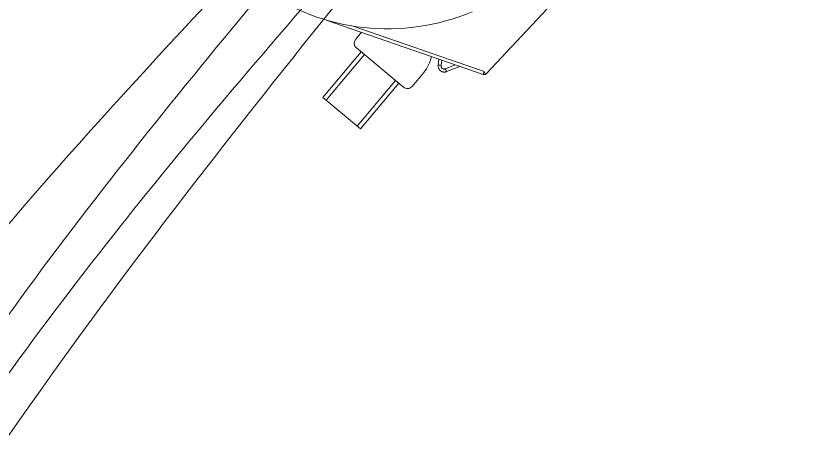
# Model space of a CAD drawing. Header units: millimetres. Extents: x 2174 to 9129, y 1758 to 2055.
# Drawn here: x 6692.28 to 6703.32, y 2014.14 to 2020.04 of the extents above; entities that cross this region are included whole.
import ezdxf

# ---------------------------------------------------------------- set-up
doc = ezdxf.new("R2010")
doc.units = ezdxf.units.MM

# ---------------------------------------------------------------- blocks, each defined once
blk = doc.blocks.new('A$C1167016C')
at = {"color": 7, "linetype": 'Continuous', "lineweight": 15}
for p, q in [((-5.106, -10.482), (-3.406, -8.663)), ((-7.692, -9.609), (-5.154, -10.49)), ((-7.119, -9.808), (-7.214, -9.921)), ((-7.202, -10.061), (-6.442, -10.696)), ((-5.867, -10.243), (-5.88, -10.337)), ((-5.531, -10.359), (-5.743, -10.444)), ((-6.303, -10.684), (-6.112, -10.456)), ((-5.138, -10.442), (-5.116, -10.488))]:
    blk.add_line(p, q, dxfattribs=at)
at = {"color": 8, "linetype": 'Continuous', "lineweight": 15}
for p, q in [((-7.256, -9.708), (-5.138, -10.443)), ((-5.82, -10.259), (-5.832, -10.345)), ((-5.763, -10.399), (-5.603, -10.334)), ((-7.745, -10.864), (-7.138, -11.372))]:
    blk.add_line(p, q, dxfattribs=at)
at = {"lineweight": 15, "ltscale": 0.5}
for p, q in [((-7.126, -10.124), (-7.745, -10.864)), ((-7.073, -10.169), (-7.692, -10.908)), ((-6.572, -10.588), (-7.191, -11.328)), ((-6.518, -10.633), (-7.138, -11.372))]:
    blk.add_line(p, q, dxfattribs=at)
at = {"color": 7, "linetype": 'Continuous', "lineweight": 15}
for centre, radius, start, end in [((-6.701, -6.23), 3.522, 176.4491, 292.8548), ((-7.138, -9.985), 0.099, 140.0607, 230.0607), ((-6.568, -10.075), 0.594, 320.0607, 347.7406), ((-3.26, -11.107), 1.992, 160.5039, 161.9421), ((-5.138, -10.442), 0.0508, 295, 308.8648), ((-6.379, -10.62), 0.099, 230.0607, 320.0607)]:
    blk.add_arc(centre, radius, start, end, dxfattribs=at)
for points, knots in [([(-5.743, -10.444), (-5.746, -10.446), (-5.753, -10.448), (-5.762, -10.45), (-5.772, -10.451), (-5.781, -10.452), (-5.79, -10.451), (-5.799, -10.45), (-5.807, -10.448), (-5.815, -10.446), (-5.823, -10.443), (-5.83, -10.439), (-5.837, -10.435), (-5.845, -10.429), (-5.856, -10.419), (-5.866, -10.406), (-5.874, -10.39), (-5.879, -10.373), (-5.882, -10.355), (-5.881, -10.343), (-5.88, -10.337)], [0, 0, 0, 0, 0.047383, 0.093728, 0.139035, 0.183305, 0.226538, 0.268733, 0.30989, 0.350009, 0.389091, 0.427136, 0.464143, 0.500112, 0.579029, 0.659705, 0.74214, 0.826333, 0.912287, 1, 1, 1, 1]), ([(-5.88, -10.337), (-5.881, -10.337), (-5.875, -10.338), (-5.857, -10.341), (-5.845, -10.343), (-5.832, -10.345)], [0, 0, 0, 0, 0.5, 0.5, 1, 1, 1, 1]), ([(-5.832, -10.345), (-5.832, -10.348), (-5.833, -10.353), (-5.832, -10.362), (-5.829, -10.372), (-5.823, -10.383), (-5.814, -10.392), (-5.802, -10.399), (-5.789, -10.403), (-5.776, -10.403), (-5.768, -10.4), (-5.763, -10.399)], [0, 0, 0, 0, 0.074876, 0.141961, 0.249443, 0.374383, 0.500184, 0.624206, 0.749228, 0.874194, 1, 1, 1, 1]), ([(-5.763, -10.399), (-5.761, -10.404), (-5.759, -10.41), (-5.754, -10.422), (-5.752, -10.427), (-5.748, -10.436), (-5.746, -10.439), (-5.744, -10.444), (-5.743, -10.444), (-5.743, -10.444)], [0, 0, 0, 0, 0.25, 0.25, 0.5, 0.5, 0.75, 0.75, 1, 1, 1, 1])]:
    blk.add_open_spline(points, degree=3, knots=knots, dxfattribs=at)
blk.add_open_spline([(-5.117, -10.488), (-5.128, -10.493), (-5.142, -10.494), (-5.154, -10.49)], degree=3, dxfattribs=at)

msp = doc.modelspace()

# ---------------------------------------------------------------- linework, layer by layer
at = {"lineweight": 0}
for points in [[(6698.321, 2022.2), (6693.954, 2016.679), (6689.067, 2009.056), (6686.625, 2001.485), (6686.375, 1996.605), (6685.749, 1991.989), (6686.375, 1984.856), (6688.035, 1980.243), (6688.755, 1975.644), (6690.665, 1971.609), (6692.669, 1970.232), (6693.451, 1970.357), (6693.62, 1970.98)], [(6696.657, 2022.042), (6687.585, 2010.525), (6684.17, 1991.295), (6688.562, 1954.748), (6686.851, 1924.37), (6687.989, 1912.092), (6701.543, 1902.929), (6703.319, 1902.675)], [(6697.692, 2021.808), (6694.201, 2017.721), (6688.863, 2009.582), (6685.671, 1997.852), (6686.12, 1984.993), (6687.867, 1979.04), (6689.064, 1973.058), (6691.009, 1970.765), (6693.503, 1969.968), (6693.823, 1970.968)], [(6696.795, 2021.699), (6690.278, 2013.043), (6684.876, 1995.694), (6685.67, 1985.051), (6687.896, 1976.395), (6690.36, 1970.597), (6693.777, 1969.723), (6694.015, 1970.994)]]:
    msp.add_spline(points, degree=3, dxfattribs=at)

# ---------------------------------------------------------------- block references
at = {"color": 0, "xscale": 0.8565906312307022, "yscale": 0.8565906312307022, "zscale": 0.8565906312307022}
msp.add_blockref('A$C1167016C', (6703.164, 2028.217), dxfattribs=at)

doc.saveas('drawing.dxf')
